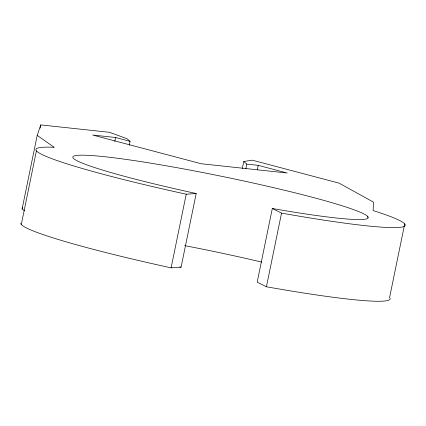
<?xml version="1.0" encoding="UTF-8"?>
<svg xmlns="http://www.w3.org/2000/svg" width="426" height="426" viewBox="0 0 426 426"><rect width="100%" height="100%" fill="white"/><g stroke="black" fill="none" stroke-linecap="round" stroke-linejoin="round"><path stroke-width="0.64" d="M24.74 210.918L22.088 209.06L37.206 135.404L40.784 124.903L109.541 132.31L127.039 138.732L130.058 141.331L129.259 145.239M40.113 128.162L40.784 124.903M21.3 224.491L36.418 150.836M114.775 141.411L115.579 137.502L130.058 141.331M171.103 267.858L186.221 194.203L196.194 193.516L181.077 267.171L171.103 267.858A188.484 13.802 11.6 0 1 20.783 223.336M242.293 168.696L243.768 161.523L252.208 160.165L339.085 183.143L373.495 202.132L373.133 210.577A188.484 13.802 11.6 0 1 281.538 213.117L272.31 208.49L257.192 282.145L266.42 286.773A188.484 13.802 11.6 0 0 389.582 297.561L404.7 223.906M245.85 168.68L246.787 164.122L243.768 161.523M257.309 169.915L258.247 165.352L287.204 173.015L201.253 163.754L92.66 135.031L115.579 137.502M266.42 286.773L281.538 213.117M367.334 217.606L367.601 216.301M22.088 209.06L22.716 207.206M246.787 164.122L258.247 165.352M37.206 135.404L54.193 147.295A188.484 13.802 11.6 0 0 186.221 194.203M196.194 193.516A150.788 11.044 11.6 0 1 91.979 155.57A150.788 11.044 11.6 0 1 332.882 202.973A150.788 11.044 11.6 0 1 272.31 208.49M181.077 267.171A150.788 11.044 11.6 0 1 179.751 266.884M184.687 245.626A150.788 11.044 11.6 0 1 261.74 262.096"/></g></svg>
